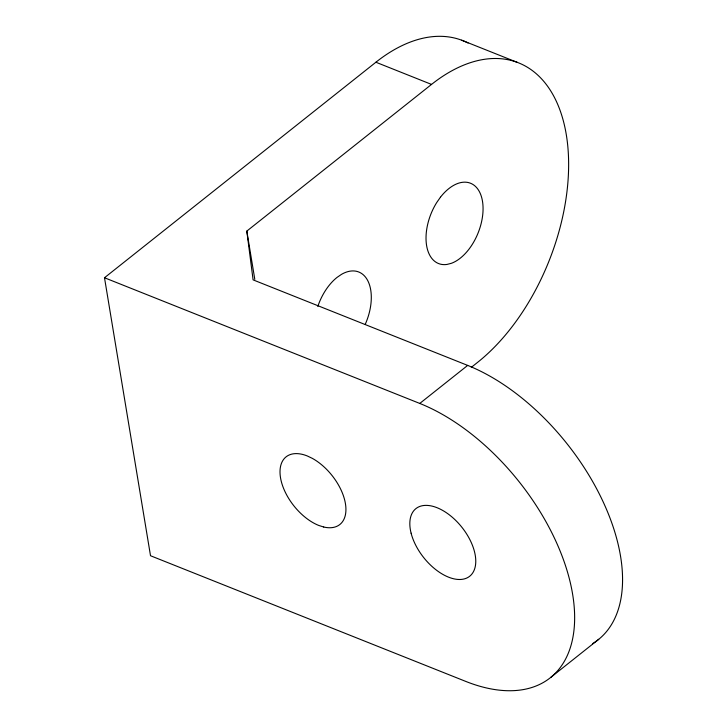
<?xml version="1.0" encoding="UTF-8"?>
<svg xmlns="http://www.w3.org/2000/svg" width="727" height="727" viewBox="0 0 727 727"><rect width="100%" height="100%" fill="white"/><g stroke="black" fill="none" stroke-linecap="round" stroke-linejoin="round"><path stroke-width="1.09" d="M104.497 277.75L419.779 403.44A172.835 97.509 51.5 0 1 572.612 594.186A172.835 97.509 51.5 0 1 465.798 681.426L150.516 555.737L104.497 277.75L375.895 62.231A172.835 101.68 -68.3 0 1 468.052 43.02M592.496 643.704A172.835 97.509 51.5 0 0 604.519 504.847A172.835 97.509 51.5 0 0 467.67 365.408L253.096 279.868L246.817 231.095L431.529 84.414A172.835 101.68 -68.3 0 1 566.297 134.668A172.835 101.68 -68.3 0 1 477.548 362.4L471.332 367.335M419.779 403.44L467.67 365.408M550.857 677.31L598.748 639.278M461.654 40.194L517.297 62.377M375.895 62.231L431.529 84.414M246.817 231.095L254.804 279.341M365.308 324.16A43.211 25.418 -68.3 0 0 368.116 281.367A43.211 25.418 -68.3 0 0 341.481 274.361L337.037 277.405A43.211 25.418 -68.3 0 0 317.808 306.449M440.435 197.217L436.736 202.515A43.211 25.418 -68.3 0 0 426.604 245.59A43.211 25.418 -68.3 0 0 446.987 264.437L451.376 263.31A43.211 25.418 -68.3 0 0 482.483 201.225A43.211 25.418 -68.3 0 0 440.435 197.217M323.724 527.02L318.717 525.43A43.211 24.382 51.5 0 1 280.513 477.739A43.211 24.382 51.5 0 1 307.212 455.929L312.365 458.383A43.211 24.382 51.5 0 1 345.425 503.62A43.211 24.382 51.5 0 1 323.724 527.02M411.109 533.2A43.211 24.382 51.5 0 0 466.516 578.147A43.211 24.382 51.5 0 0 450.731 515.952A43.211 24.382 51.5 0 0 411.109 533.2"/></g></svg>
